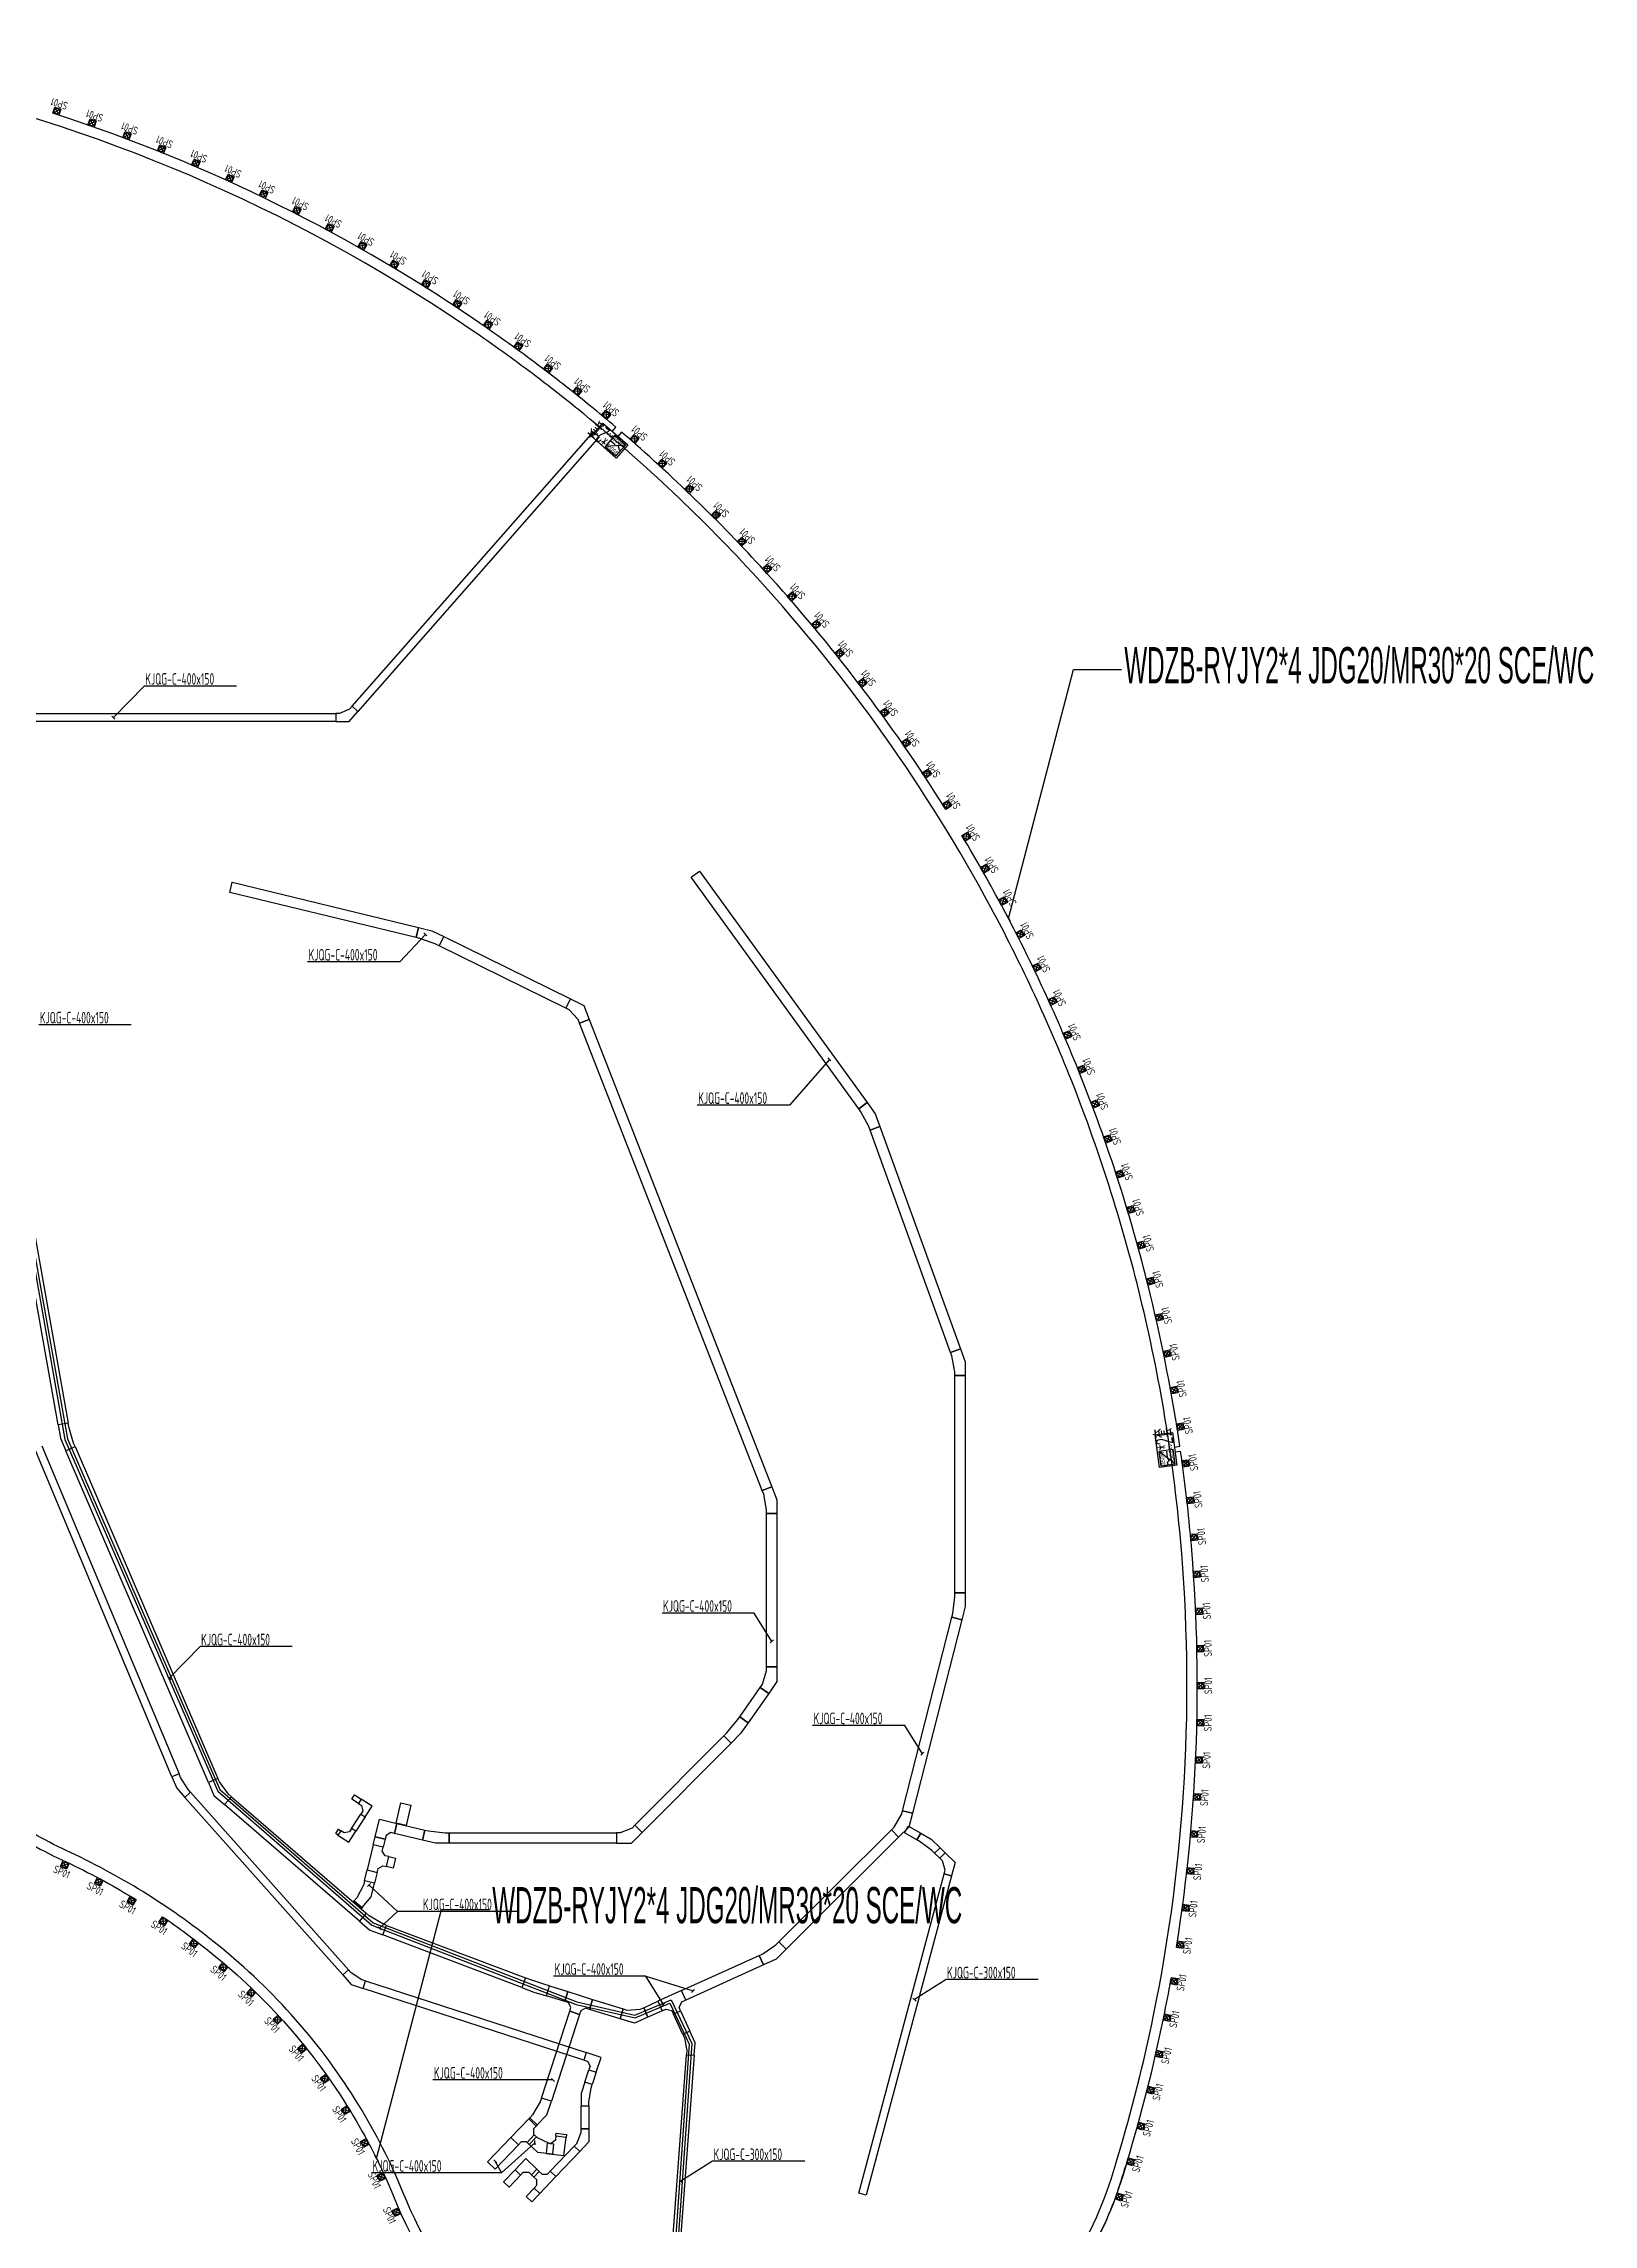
# Model space of a CAD drawing. Header units: inches. Extents: x -1808494 to 666893, y -46959 to 97113.
# Drawn here: x -1452910 to -1392878, y 3627 to 88095 of the extents above; entities that cross this region are included whole.
import ezdxf
from ezdxf import colors
from ezdxf.entities.mleader import LeaderData, LeaderLine
from ezdxf.enums import TextEntityAlignment as Align
from ezdxf.math import Vec2, Vec3

# ---------------------------------------------------------------- set-up
doc = ezdxf.new("R2010")
doc.units = ezdxf.units.IN
doc.header["$MEASUREMENT"] = 0
doc.linetypes.add('CONTINOUS', pattern=[0])
doc.layers.get('0').update_dxf_attribs({"color": 253})
for name, color, linetype in [('0-LIGHT-TXT', 90, 'Continuous'), ('0-SP01', 1, 'Continuous'), ('0-开关电源', 3, 'Continuous'), ('LT-220V', 5, 'Continuous'), ('LT-24V', 4, 'Continuous'), ('电-0.4kV-常规桥架', 6, 'CONTINOUS'), ('电-电力-消防线槽', 55, 'Continuous'), ('电-电力-线槽标注', 225, 'Continuous')]:
    doc.layers.add(name, color=color, linetype=linetype)
doc.styles.add('-宋体', font='xd-hzs.shx', dxfattribs={"width": 0.8, "bigfont": 'xd-hztxt.shx'})
doc.styles.add('GBZITI', font='gbenor.shx', dxfattribs={"height": 350, "bigfont": 'gbcbig.shx'})
doc.styles.add('SMDEI', font='smsim.shx', dxfattribs={"width": 0.75, "bigfont": 'smfs.shx'})
doc.styles.get("Standard").update_dxf_attribs({"font": 'arial.ttf'})

# ---------------------------------------------------------------- blocks, each defined once
blk = doc.blocks.new('SP01')
at = {"layer": '0-SP01'}
for p, q in [((-75, -75), (75, 75)), ((75, -75), (-75, 75))]:
    blk.add_line(p, q, dxfattribs=at)
blk.add_lwpolyline([(-126, -126), (-126, 126), (126, 126), (126, -126)], close=True, dxfattribs=at)
blk.add_circle((0, 0), 106, dxfattribs=at)
at = {"layer": '0-SP01', "style": 'GBZITI', "width": 0.8}
blk.add_text('SP01', height=300, dxfattribs=at).set_placement((0, -450, 0), align=Align.CENTER)
blk = doc.blocks.new('LEDDR01')
at = {"layer": '0-开关电源'}
for p, q in [((-224, 0), (224, 448)), ((19, 205), (198, 205))]:
    blk.add_line(p, q, dxfattribs=at)
blk.add_lwpolyline([(-224, 0), (224, 0), (224, 448), (-224, 448)], close=True, dxfattribs=at)
for centre, start, end in [((-171, 187), 19.47122, 160.52878), ((-81, 219), 199.47122, 340.52878)]:
    blk.add_arc(centre, 47.5, start, end, dxfattribs=at)
at = {"color": 3}
for s, p in [('350W', (-219, 302)), ('DC24V', (-122, 21))]:
    blk.add_text(s, height=120, dxfattribs=at).set_placement(p)
blk = doc.blocks.new('_Oblique')
at = {"color": 0, "linetype": 'ByBlock', "lineweight": -2}
blk.add_line((-0.5, -0.5), (0.5, 0.5), dxfattribs=at)
blk = doc.blocks.new('A$C545a909c')
at = {"layer": '电-0.4kV-常规桥架', "color": 8}
for p, q in [((31259, 37934), (40607, 48564)), ((40832, 48366), (31484, 37735)), ((40607, 48564), (40832, 48366)), ((18426, 37647), (30624, 37647)), ((30624, 37347), (18426, 37347)), ((30624, 37647), (30624, 37347)), ((30774, 37647), (30624, 37647)), ((30624, 37647), (30624, 37347)), ((30624, 37347), (31141, 37347)), ((31160, 37821), (30774, 37647)), ((31141, 37347), (31484, 37735)), ((31259, 37934), (31160, 37821)), ((31484, 37735), (31259, 37934)), ((31484, 37735), (31259, 37934)), ((44388, 31313), (44712, 31547)), ((50884, 22345), (44388, 31313)), ((44712, 31547), (51208, 22580)), ((26525, 30725), (26620, 31114)), ((33743, 28975), (26525, 30725)), ((26620, 31114), (33837, 29364)), ((33837, 29364), (33743, 28975)), ((33743, 28975), (33837, 29364)), ((33889, 28940), (33743, 28975)), ((33837, 29364), (34344, 29241)), ((34502, 28718), (33889, 28940)), ((34344, 29241), (34813, 29010)), ((34636, 28651), (34813, 29010)), ((34813, 29010), (34636, 28651)), ((34813, 29010), (39715, 26599)), ((34636, 28651), (34502, 28718)), ((39538, 26240), (34636, 28651)), ((39715, 26599), (39538, 26240)), ((39538, 26240), (39715, 26599)), ((39673, 26173), (39538, 26240)), ((39715, 26599), (40233, 26344)), ((40233, 26344), (40443, 25806)), ((40016, 25800), (39673, 26173)), ((40071, 25660), (40016, 25800)), ((40071, 25660), (40443, 25806)), ((40443, 25806), (40071, 25660)), ((47150, 7555), (40071, 25660)), ((40443, 25806), (47522, 7701)), ((51208, 22580), (50884, 22345)), ((50884, 22345), (51208, 22580)), ((50972, 22224), (50884, 22345)), ((51270, 21660), (50972, 22224)), ((51208, 22580), (51518, 22152)), ((51518, 22152), (51698, 21656)), ((19868, 10096), (17816, 21683)), ((18210, 21753), (20262, 10166)), ((51322, 21519), (51270, 21660)), ((51322, 21519), (51698, 21656)), ((51698, 21656), (51322, 21519)), ((54445, 12909), (51322, 21519)), ((51698, 21656), (54821, 13045)), ((54821, 13045), (54445, 12909)), ((54445, 12909), (54821, 13045)), ((54496, 12768), (54445, 12909)), ((54603, 12157), (54496, 12768)), ((54821, 13045), (55003, 12542)), ((54603, 12007), (54603, 12157)), ((54603, 12007), (55003, 12007)), ((54603, 3588), (54603, 12007)), ((55003, 12007), (54603, 12007)), ((55003, 12542), (55003, 12007)), ((55003, 12007), (55003, 3588)), ((20262, 10166), (19868, 10096)), ((20262, 10166), (19868, 10096)), ((20288, 10018), (20262, 10166)), ((19868, 10096), (19959, 9581)), ((19959, 9581), (20166, 9100)), ((20474, 9396), (20288, 10018)), ((20534, 9258), (20474, 9396)), ((20166, 9100), (20534, 9258)), ((20166, 9100), (20534, 9258)), ((25694, -3750), (20166, 9100)), ((20534, 9258), (26061, -3592)), ((47522, 7701), (47150, 7555)), ((47150, 7555), (47522, 7701)), ((47522, 7701), (47718, 7200)), ((47204, 7415), (47150, 7555)), ((47318, 6812), (47204, 7415)), ((47318, 6662), (47318, 6812)), ((47718, 7200), (47718, 6662)), ((47318, 6662), (47718, 6662)), ((47318, 725), (47318, 6662)), ((47718, 6662), (47318, 6662)), ((47718, 6662), (47718, 725)), ((54523, 2798), (54603, 3438)), ((55003, 3588), (54603, 3588)), ((54603, 3438), (54603, 3588)), ((54603, 3588), (55003, 3588)), ((55003, 3588), (55003, 3062)), ((52574, -4845), (54486, 2652)), ((54873, 2554), (52961, -4943)), ((54486, 2652), (54523, 2798)), ((54486, 2652), (54873, 2554)), ((54873, 2554), (54486, 2652)), ((55003, 3062), (54873, 2554)), ((47068, -71), (47154, 52)), ((47154, 52), (47318, 575)), ((47718, 725), (47318, 725)), ((47318, 575), (47318, 725)), ((47318, 725), (47718, 725)), ((47718, 162), (47396, -300)), ((47718, 725), (47718, 162)), ((46276, -1207), (47068, -71)), ((47396, -300), (46604, -1435)), ((47068, -71), (47396, -300)), ((47396, -300), (47068, -71)), ((45765, -1838), (46190, -1330)), ((46190, -1330), (46276, -1207)), ((46604, -1435), (46276, -1207)), ((46276, -1207), (46604, -1435)), ((46604, -1435), (46308, -1860)), ((42208, -5410), (45659, -1944)), ((45943, -2227), (42491, -5693)), ((45659, -1944), (45765, -1838)), ((45659, -1944), (45943, -2227)), ((45943, -2227), (45659, -1944)), ((46308, -1860), (45943, -2227)), ((26061, -3592), (25694, -3750)), ((26061, -3592), (25694, -3750)), ((25694, -3750), (25909, -4251)), ((26120, -3729), (26061, -3592)), ((26471, -4207), (26120, -3729)), ((26584, -4305), (26471, -4207)), ((25909, -4251), (26323, -4608)), ((26323, -4608), (26584, -4305)), ((26323, -4608), (26584, -4305)), ((31542, -9118), (26323, -4608)), ((26584, -4305), (31804, -8816)), ((32962, -5326), (33152, -4535)), ((33152, -4535), (33541, -4629)), ((33541, -4629), (33351, -5420)), ((52255, -5483), (52537, -4990)), ((52537, -4990), (52574, -4845)), ((52961, -4943), (52574, -4845)), ((52574, -4845), (52961, -4943)), ((52961, -4943), (52824, -5481)), ((32076, -6168), (32152, -5852)), ((32152, -5852), (32315, -5171)), ((32152, -5852), (32541, -5945)), ((32541, -5945), (32152, -5852)), ((32315, -5171), (32996, -5335)), ((32576, -5800), (32541, -5945)), ((32756, -5689), (32576, -5800)), ((32902, -5724), (32756, -5689)), ((32902, -5724), (32996, -5335)), ((32996, -5335), (32902, -5724)), ((33984, -5983), (32902, -5724)), ((33351, -5420), (32962, -5326)), ((32996, -5335), (34078, -5594)), ((34078, -5594), (33984, -5983)), ((33984, -5983), (34078, -5594)), ((34078, -5594), (34224, -5630)), ((34224, -5630), (34867, -5706)), ((34867, -5706), (35017, -5706)), ((35017, -6106), (35017, -5706)), ((35017, -5706), (41496, -5706)), ((35017, -5706), (35017, -6106)), ((41496, -5706), (41496, -6106)), ((41646, -5706), (41496, -5706)), ((41496, -5706), (41496, -6106)), ((42102, -5517), (41646, -5706)), ((42079, -6106), (42491, -5693)), ((42208, -5410), (42102, -5517)), ((42491, -5693), (42208, -5410)), ((42491, -5693), (42208, -5410)), ((47785, -9930), (52149, -5589)), ((52431, -5873), (48067, -10214)), ((52149, -5589), (52255, -5483)), ((52149, -5589), (52431, -5873)), ((52431, -5873), (52149, -5589)), ((52824, -5481), (52431, -5873)), ((52658, -5702), (52807, -5442)), ((53140, -5978), (52658, -5702)), ((52807, -5442), (53289, -5718)), ((53289, -5718), (53140, -5978)), ((53140, -5978), (53289, -5718)), ((53289, -5718), (53696, -5951)), ((32076, -6168), (31842, -7140)), ((32465, -6261), (32076, -6168)), ((32465, -6261), (32076, -6168)), ((32430, -6407), (32465, -6261)), ((32541, -6588), (32430, -6407)), ((32541, -5945), (32465, -6261)), ((32686, -6623), (32541, -6588)), ((32593, -7012), (32686, -6623)), ((32593, -7012), (32686, -6623)), ((32686, -6623), (32943, -6685)), ((32943, -6685), (32850, -7073)), ((34493, -6106), (33984, -5983)), ((35017, -6106), (34493, -6106)), ((41496, -6106), (35017, -6106)), ((41496, -6106), (42079, -6106)), ((53270, -6053), (53140, -5978)), ((53716, -6388), (53270, -6053)), ((53696, -5951), (54033, -6277)), ((53824, -6492), (53716, -6388)), ((53824, -6492), (54033, -6277)), ((54033, -6277), (53824, -6492)), ((54024, -6686), (53824, -6492)), ((54233, -6471), (54024, -6686)), ((54024, -6686), (54233, -6471)), ((54132, -6791), (54024, -6686)), ((54033, -6277), (54233, -6471)), ((54233, -6471), (54619, -6846)), ((31743, -7555), (31708, -7700)), ((31743, -7555), (31842, -7140)), ((32132, -7648), (31743, -7555)), ((32132, -7648), (31743, -7555)), ((31842, -7140), (32231, -7233)), ((31842, -7140), (32231, -7233)), ((32231, -7233), (32132, -7648)), ((32231, -7233), (32266, -7088)), ((32266, -7088), (32447, -6977)), ((32447, -6977), (32593, -7012)), ((32850, -7073), (32593, -7012)), ((50888, -19653), (54190, -7288)), ((54480, -7365), (51178, -19730)), ((54229, -7143), (54132, -6791)), ((54190, -7288), (54229, -7143)), ((54190, -7288), (54480, -7365)), ((54480, -7365), (54190, -7288)), ((54619, -6846), (54480, -7365)), ((31302, -8382), (31342, -8335)), ((31605, -8643), (31302, -8382)), ((31440, -8222), (31342, -8335)), ((31342, -8335), (31645, -8597)), ((31342, -8335), (31645, -8597)), ((31708, -7700), (31440, -8222)), ((31645, -8597), (32004, -8181)), ((32004, -8181), (32132, -7648)), ((31804, -8816), (31542, -9118)), ((31804, -8816), (31542, -9118)), ((31542, -9118), (31947, -9468)), ((31645, -8597), (31605, -8643)), ((31917, -8914), (31804, -8816)), ((32450, -9231), (31917, -8914)), ((32447, -9659), (32590, -9285)), ((32448, -9659), (32589, -9285)), ((32590, -9285), (32450, -9231)), ((32589, -9285), (37970, -11316)), ((31947, -9468), (32447, -9659)), ((37828, -11690), (32448, -9659)), ((47170, -10386), (47678, -10036)), ((47678, -10036), (47785, -9930)), ((48067, -10214), (47785, -9930)), ((47785, -9930), (48067, -10214)), ((44016, -11813), (47033, -10448)), ((47198, -10813), (44181, -12177)), ((47033, -10448), (47170, -10386)), ((47198, -10813), (47033, -10448)), ((47033, -10448), (47198, -10813)), ((47686, -10592), (47198, -10813)), ((48067, -10214), (47686, -10592)), ((37970, -11316), (37828, -11690)), ((37970, -11316), (37828, -11690)), ((37828, -11690), (38302, -11869)), ((38110, -11369), (37970, -11316)), ((38760, -11590), (38110, -11369)), ((38903, -11634), (38760, -11590)), ((38787, -12016), (38903, -11634)), ((38787, -12016), (38903, -11634)), ((38903, -11634), (39618, -11852)), ((44016, -11813), (43105, -12225)), ((44181, -12177), (44016, -11813)), ((44181, -12177), (44016, -11813)), ((38302, -11869), (38787, -12016)), ((38597, -15977), (39690, -12611)), ((39501, -12234), (38787, -12016)), ((39498, -12233), (39621, -11853)), ((39640, -12280), (39498, -12233)), ((39618, -11852), (39501, -12234)), ((39621, -11853), (40572, -12162)), ((39737, -12469), (39640, -12280)), ((39690, -12611), (39737, -12469)), ((39690, -12611), (40071, -12735)), ((40071, -12735), (39690, -12611)), ((40117, -12592), (40071, -12735)), ((40306, -12496), (40117, -12592)), ((40449, -12542), (40306, -12496)), ((40572, -12162), (40449, -12542)), ((40452, -12543), (40569, -12161)), ((41646, -12907), (40452, -12543)), ((40569, -12161), (41763, -12525)), ((41763, -12525), (41646, -12907)), ((41646, -12907), (41763, -12525)), ((41763, -12525), (41906, -12568)), ((41906, -12568), (42419, -12535)), ((42419, -12535), (42556, -12474)), ((42556, -12474), (43105, -12225)), ((42556, -12474), (42721, -12838)), ((42721, -12838), (42556, -12474)), ((43270, -12590), (42721, -12838)), ((43105, -12225), (43270, -12590)), ((43105, -12225), (43270, -12590)), ((43270, -12590), (43407, -12528)), ((43407, -12528), (43651, -12582)), ((43651, -12582), (43713, -12719)), ((43713, -12719), (43986, -12595)), ((43713, -12719), (43986, -12595)), ((43924, -12458), (44044, -12239)), ((43986, -12595), (43924, -12458)), ((43986, -12595), (44344, -13387)), ((44044, -12239), (44181, -12177)), ((40071, -12735), (38977, -16101)), ((42196, -13075), (41646, -12907)), ((42721, -12838), (42196, -13075)), ((44071, -13511), (43713, -12719)), ((44344, -13387), (44071, -13511)), ((44344, -13387), (44071, -13511)), ((44071, -13511), (44133, -13648)), ((44546, -13832), (44344, -13387)), ((43533, -23432), (44210, -14297)), ((44509, -14319), (43832, -23454)), ((44133, -13648), (44221, -14147)), ((44221, -14147), (44210, -14297)), ((44210, -14297), (44509, -14319)), ((44210, -14297), (44509, -14319)), ((44509, -14319), (44546, -13832)), ((38597, -15977), (38550, -16120)), ((38977, -16101), (38597, -15977)), ((38977, -16101), (38597, -15977)), ((37410, -17505), (38101, -16782)), ((38101, -16782), (38142, -16738)), ((38390, -17058), (38101, -16782)), ((38101, -16782), (38390, -17058)), ((38246, -16629), (38142, -16738)), ((38142, -16738), (38432, -17014)), ((38142, -16738), (38432, -17014)), ((38550, -16120), (38246, -16629)), ((38432, -17014), (38808, -16620)), ((38808, -16620), (38977, -16101)), ((36510, -18447), (37410, -17505)), ((37410, -17505), (37699, -17781)), ((37699, -17781), (37410, -17505)), ((37803, -17673), (37699, -17781)), ((38015, -17668), (37803, -17673)), ((38123, -17771), (38015, -17668)), ((38042, -17694), (38316, -17402)), ((38455, -18082), (38042, -17694)), ((38400, -17482), (38123, -17771)), ((38390, -17058), (38286, -17166)), ((38286, -17166), (38291, -17378)), ((38291, -17378), (38400, -17482)), ((38316, -17402), (38425, -17505)), ((38432, -17014), (38390, -17058)), ((38425, -17505), (38914, -17731)), ((38817, -17720), (38772, -18118)), ((38966, -17737), (38817, -17720)), ((38914, -17731), (39063, -17748)), ((39132, -17605), (38966, -17737)), ((39149, -17456), (39132, -17605)), ((39149, -17456), (39163, -17335)), ((39547, -17501), (39149, -17456)), ((39547, -17501), (39149, -17456)), ((39163, -17335), (39560, -17380)), ((39467, -18197), (39547, -17501)), ((39560, -17380), (39547, -17501)), ((36799, -18723), (36510, -18447)), ((37699, -17781), (36799, -18723)), ((39018, -18146), (38455, -18082)), ((38772, -18118), (39467, -18197)), ((39063, -17748), (39018, -18146)), ((51178, -19730), (50888, -19653))]:
    blk.add_line(p, q, dxfattribs=at)
at = {"layer": '电-电力-消防线槽', "color": 8}
for p, q in [((24282, -3538), (18968, 9174)), ((19245, 9290), (24558, -3422)), ((24558, -3422), (24282, -3538)), ((24558, -3422), (24282, -3538)), ((24282, -3538), (24465, -3976)), ((24465, -3976), (24781, -4331)), ((24616, -3561), (24558, -3422)), ((24905, -4020), (24616, -3561)), ((24781, -4331), (25005, -4132)), ((24781, -4331), (25005, -4132)), ((25005, -4132), (24905, -4020)), ((25005, -4132), (31123, -11007)), ((30898, -11207), (24781, -4331)), ((31235, -5532), (31592, -4976)), ((31247, -4397), (31355, -4229)), ((31502, -4561), (31247, -4397)), ((31355, -4229), (31610, -4393)), ((31610, -4393), (31502, -4561)), ((31610, -4393), (31502, -4561)), ((31502, -4561), (31628, -4642)), ((31673, -4850), (31592, -4976)), ((31592, -4976), (31761, -5084)), ((31592, -4976), (31761, -5084)), ((32031, -4664), (31610, -4393)), ((31628, -4642), (31673, -4850)), ((31761, -5084), (32031, -4664)), ((30623, -5733), (30732, -5565)), ((30712, -5790), (30623, -5733)), ((30820, -5622), (30712, -5790)), ((30820, -5622), (30712, -5790)), ((30712, -5790), (31133, -6061)), ((30732, -5565), (30820, -5622)), ((30946, -5703), (30820, -5622)), ((31154, -5658), (30946, -5703)), ((31133, -6061), (31403, -5640)), ((31235, -5532), (31154, -5658)), ((31403, -5640), (31235, -5532)), ((31403, -5640), (31235, -5532)), ((31761, -5084), (31403, -5640)), ((31123, -11007), (30898, -11207)), ((31123, -11007), (30898, -11207)), ((30898, -11207), (31225, -11573)), ((31222, -11119), (31123, -11007)), ((31641, -11393), (31222, -11119)), ((31225, -11573), (31691, -11725)), ((31784, -11439), (31641, -11393)), ((31691, -11725), (31784, -11439)), ((31691, -11725), (31784, -11439)), ((40238, -14502), (31691, -11725)), ((31784, -11439), (40331, -14216)), ((40331, -14216), (40238, -14502)), ((40331, -14216), (40238, -14502)), ((40901, -14402), (40331, -14216)), ((40238, -14502), (40381, -14548)), ((40277, -15353), (40431, -14880)), ((40381, -14548), (40477, -14737)), ((40477, -14737), (40431, -14880)), ((40431, -14880), (40716, -14972)), ((40431, -14880), (40716, -14972)), ((40716, -14972), (40562, -15445)), ((40716, -14972), (40901, -14402)), ((40277, -15353), (40130, -15803)), ((40130, -15803), (40130, -16277)), ((40562, -15445), (40277, -15353)), ((40562, -15445), (40277, -15353)), ((40430, -16127), (40516, -15588)), ((40516, -15588), (40562, -15445)), ((40130, -16277), (40430, -16277)), ((40130, -17165), (40130, -16277)), ((40130, -16277), (40430, -16277)), ((40430, -16277), (40430, -16127)), ((40430, -16277), (40430, -17165)), ((39861, -17837), (39965, -17729)), ((39965, -17729), (40130, -17315)), ((40430, -17675), (40078, -18044)), ((40430, -17165), (40130, -17165)), ((40130, -17315), (40130, -17165)), ((40130, -17165), (40430, -17165)), ((40430, -17165), (40430, -17675)), ((37985, -18318), (37570, -18752)), ((38419, -18733), (37985, -18318)), ((38933, -18809), (39861, -17837)), ((40078, -18044), (39150, -19016)), ((40078, -18044), (39861, -17837)), ((39861, -17837), (40078, -18044)), ((37122, -19222), (37570, -18752)), ((37339, -19429), (37122, -19222)), ((37787, -18959), (37339, -19429)), ((37570, -18752), (37787, -18959)), ((37570, -18752), (37787, -18959)), ((37787, -18959), (37891, -18851)), ((37891, -18851), (38103, -18846)), ((38103, -18846), (38212, -18950)), ((38212, -18950), (38419, -18733)), ((38212, -18950), (38419, -18733)), ((38302, -19036), (38212, -18950)), ((38509, -18819), (38302, -19036)), ((38302, -19036), (38509, -18819)), ((38410, -19139), (38302, -19036)), ((38311, -19460), (38415, -19351)), ((38415, -19351), (38410, -19139)), ((38419, -18733), (38509, -18819)), ((38509, -18819), (38617, -18922)), ((39150, -19016), (38528, -19667)), ((38617, -18922), (38829, -18917)), ((38829, -18917), (38933, -18809)), ((39150, -19016), (38933, -18809)), ((38933, -18809), (39150, -19016)), ((38000, -19785), (38311, -19460)), ((38217, -19992), (38000, -19785)), ((38528, -19667), (38217, -19992)), ((38311, -19460), (38528, -19667)), ((38528, -19667), (38311, -19460))]:
    blk.add_line(p, q, dxfattribs=at)
at = {"layer": '电-电力-线槽标注'}
for p, q in [((22012, 37497), (23210, 38718)), ((26783, 38718), (23210, 38718)), ((21953, 37556), (22071, 37438)), ((34097, 29095), (33109, 28035)), ((34156, 29036), (34038, 29154)), ((33109, 28035), (29535, 28035)), ((22697, 25599), (19123, 25599)), ((49746, 24256), (48199, 22483)), ((49687, 24315), (49805, 24197)), ((48199, 22483), (44626, 22483)), ((46838, 2811), (43265, 2811)), ((47518, 1714), (46838, 2811)), ((47459, 1655), (47577, 1773)), ((24174, 290), (25371, 1511)), ((28944, 1511), (25371, 1511)), ((24115, 349), (24232, 231)), ((52668, -1541), (49095, -1541)), ((53348, -2638), (52668, -1541)), ((53289, -2697), (53407, -2579)), ((31968, -7658), (31851, -7776)), ((33023, -8744), (31910, -7717)), ((33023, -8744), (32325, -9398)), ((37672, -8744), (33023, -8744)), ((32384, -9457), (32266, -9339)), ((42641, -11250), (39067, -11250)), ((43320, -12347), (42641, -11250)), ((42641, -11250), (44468, -11828)), ((44409, -11887), (44527, -11769)), ((54266, -11388), (53044, -12162)), ((57840, -11388), (54266, -11388)), ((43262, -12406), (43379, -12288)), ((53103, -12220), (52985, -12103)), ((39036, -15272), (34387, -15272)), ((39095, -15331), (38977, -15213)), ((38344, -17703), (37046, -18876)), ((38352, -17782), (38336, -17616)), ((36863, -18488), (36745, -18370)), ((36804, -18429), (37046, -18876)), ((45220, -18424), (43997, -19198)), ((48793, -18424), (45220, -18424)), ((37046, -18876), (32016, -18876)), ((44056, -19257), (43939, -19139))]:
    blk.add_line(p, q, dxfattribs=at)
at = {"layer": '电-电力-线槽标注', "style": '-宋体', "width": 0.7}
for s, p in [('KJQG-C-400x150', (23248, 38766)), ('KJQG-C-400x150', (29573, 28083)), ('KJQG-C-400x150', (19162, 25647)), ('KJQG-C-400x150', (44664, 22531)), ('KJQG-C-400x150', (43303, 2859)), ('KJQG-C-400x150', (25409, 1559)), ('KJQG-C-400x150', (49133, -1494)), ('KJQG-C-400x150', (34002, -8697)), ('KJQG-C-400x150', (39106, -11203)), ('KJQG-C-300x150', (54304, -11340)), ('KJQG-C-400x150', (34425, -15225)), ('KJQG-C-400x150', (32054, -18829)), ('KJQG-C-300x150', (45258, -18377))]:
    blk.add_text(s, height=450, dxfattribs=at).set_placement(p)

msp = doc.modelspace()

# ---------------------------------------------------------------- linework, layer by layer
msp.add_lwpolyline([(-1433827, -2408, 0.05073), (-1431185, -3863, 0.127371), (-1423797, -4969, 0.050719), (-1420846, -4352, 0.050719), (-1418079, -3153, 0.07616), (-1414520, -378, 0.050719), (-1412683, 2013, 0.050637), (-1411366, 4720, 0.005107), (-1410990, 5899, 0.005107)], format="xyb")
at = {"layer": '0-LIGHT-TXT', "color": 7}
for points in [[(-1430727, 72044), (-1431689, 72889), (-1431245, 73393), (-1430284, 72549)], [(-1409680, 32942), (-1409848, 34211), (-1409182, 34299), (-1409014, 33030)]]:
    msp.add_lwpolyline(points, close=True, dxfattribs=at)
at = {"layer": 'LT-220V'}
for points in [[(-1424292, -4611, 0.00785), (-1423839, -4571, 0.050719), (-1420967, -3970, 0.050719), (-1418274, -2804, 0.07616), (-1414811, -104, 0.050719), (-1413023, 2223, 0.074103), (-1411316, 6200, 0.02373), (-1409913, 11737, 0.07306), (-1408876, 30196, 0.037198), (-1410420, 39519, 0.035764), (-1413192, 48173, 0.028057), (-1416215, 54633, 0.061788), (-1425276, 67404, 0.036352), (-1431986, 73750, 0.008544), (-1433692, 75096, 0.01122), (-1436001, 76774, 0.09566), (-1458068, 86500, 0.078005), (-1477746, 87854), (-1477519, 85433), (-1473199, 85614), (-1473135, 83411), (-1473918, 83228)], [(-1435010, -969, -0.019625), (-1435829, -178, -0.089484), (-1438989, 4873, 0.039383), (-1440699, 8240, 0.086379), (-1446136, 14428, 0.061539), (-1451865, 18028, -0.043352), (-1454408, 19471, -0.043623)]]:
    msp.add_lwpolyline(points, format="xyb", dxfattribs=at)
for points in [[(-1474009, 83269), (-1473842, 83641), (-1473878, 84877), (-1478048, 84375), (-1478061, 83617), (-1478056, 79227), (-1468911, 79197), (-1463832, 74635), (-1454431, 63702), (-1454325, 46691), (-1452084, 34030), (-1446164, 20406), (-1440196, 15215), (-1432285, 12149), (-1430000, 11623), (-1428651, 12195), (-1427904, 10612), (-1428602, 614), (-1428165, 352), (-1428342, -4981), (-1430134, -7502), (-1430825, -15414), (-1426724, -19519)], [(-1474101, 83310), (-1473943, 83661), (-1473975, 84765), (-1477949, 84287), (-1477961, 83616), (-1477957, 79327), (-1468872, 79297), (-1463761, 74706), (-1454331, 63739), (-1454225, 46700), (-1451988, 34059), (-1446082, 20466), (-1440144, 15302), (-1432256, 12244), (-1430009, 11728), (-1428601, 12325), (-1427803, 10631), (-1428498, 668), (-1427965, 349), (-1428182, -6195)]]:
    msp.add_lwpolyline(points, dxfattribs=at)
at = {"layer": 'LT-24V'}
for points in [[(-1430883, 73076), (-1430743, 73235, 0.005033), (-1431733, 74060, 0.008544), (-1433450, 75415, 0.01122), (-1435773, 77103, 0.073059), (-1452443, 85362, 0.073059)], [(-1418009, 58511, 0.045089), (-1424981, 67674, 0.030169), (-1430521, 73045), (-1430663, 72882)], [(-1409107, 33736), (-1408895, 33764, 0.023291), (-1410032, 39613, 0.035764), (-1412821, 48321, 0.028057), (-1415862, 54822, 0.011377), (-1417300, 57355, 0.011377)], [(-1461908, 33880), (-1462123, 33891, 0.03122), (-1462050, 31734, 0.040854), (-1461509, 28770, 0.04091), (-1460445, 25948, 0.040487), (-1458927, 23350, 0.040657), (-1456960, 21059, 0.043632), (-1454635, 19141, 0.043326), (-1452033, 17665, -0.029651), (-1449443, 16269, -0.032121)], [(-1409015, 14443, 0.061945), (-1408478, 30232, 0.013114), (-1408866, 33566), (-1409081, 33537)], [(-1448202, 15475, -0.020847), (-1446388, 14118, -0.086392), (-1441040, 8032, -0.039361), (-1439359, 4722, 0.089529), (-1436121, -451, 0.016329), (-1435426, -1132), (-1435260, -957)], [(-1424278, -4792), (-1424263, -5010, 0.00785), (-1423797, -4969, 0.050719), (-1420846, -4352, 0.050719), (-1418079, -3153, 0.07616), (-1414520, -378, 0.050719), (-1412683, 2013, 0.073976), (-1410931, 6090, 0.023697), (-1409521, 11657, 0.005766), (-1409242, 13106, 0.005766)]]:
    msp.add_lwpolyline(points, format="xyb", dxfattribs=at)

# ---------------------------------------------------------------- block references
msp.add_blockref('A$C545a909c', (-1472220, 24495))
at = {"layer": '0-SP01'}
for p, rotation in [((-1452398, 85480), 162.0423675531525), ((-1451034, 85020), 160.7567483555356), ((-1449682, 84529), 159.471129157919), ((-1448340, 84008), 158.1855099603022), ((-1447011, 83457), 156.8998907626853), ((-1445695, 82877), 155.6142715650687), ((-1444391, 82267), 154.3286523674522), ((-1443102, 81628), 153.0430331698353), ((-1441828, 80960), 151.7574139722187), ((-1440568, 80264), 150.4717947746022), ((-1439325, 79540), 149.1861755769853), ((-1438098, 78788), 147.9005563793685), ((-1436889, 78009), 146.6149371817516), ((-1435697, 77203), 145.3293179842025), ((-1434524, 76370), 144.0436987866219), ((-1433369, 75511), 142.7580795889489), ((-1432234, 74627), 141.4724603912331), ((-1431120, 73717), 140.1868411936026), ((-1430026, 72782), 138.9012219959909), ((-1428953, 71824), 137.6156027983788), ((-1427902, 70841), 136.3299836007665), ((-1426873, 69835), 135.0443644031536), ((-1425867, 68806), 133.758745205541), ((-1424885, 67755), 132.4731260078765), ((-1423926, 66682), 131.1875068102628), ((-1422992, 65588), 129.9018876126488), ((-1422082, 64473), 128.6162684150348), ((-1421198, 63338), 127.330649217421), ((-1420339, 62183), 126.0450300198073), ((-1419507, 61010), 124.7594108221933), ((-1418701, 59818), 123.4737916245792), ((-1417922, 58608), 122.1881724269652), ((-1417170, 57381), 120.9025532293514), ((-1416446, 56138), 119.6169340317374), ((-1415750, 54879), 118.3313148341177), ((-1415082, 53604), 117.045695636496), ((-1414444, 52315), 115.7600764388744), ((-1413834, 51011), 114.474457241253), ((-1413254, 49695), 113.1888380436313), ((-1412703, 48365), 111.9032188459498), ((-1412183, 47024), 110.6175996483698), ((-1411692, 45671), 109.3319804507898), ((-1411232, 44308), 108.0463612532101), ((-1410803, 42935), 106.7607420556303), ((-1410405, 41552), 105.4751228580504), ((-1410038, 40161), 104.1895036604703), ((-1409702, 38762), 102.9038844626695), ((-1409398, 37356), 101.61826526503), ((-1409125, 35943), 100.3326460673907), ((-1408884, 34524), 99.04702686975085), ((-1408675, 33101), 97.76140767211193), ((-1408498, 31673), 96.47578847447323), ((-1408353, 30241), 95.19016927884945), ((-1408240, 28807), 93.90455008123178), ((-1408159, 27370), 92.61893088361373), ((-1408111, 25932), 91.33331168599632), ((-1408095, 24493), 90.04769248837889), ((-1408111, 23055), 88.76207329076148), ((-1408159, 21617), 87.47645409314407), ((-1408240, 20180), 86.19083489552663), ((-1408353, 18746), 84.90521569790921), ((-1452085, 17551), 335.5790958018907), ((-1450775, 16893), 332.4764893002881), ((-1408498, 17314), 83.61959650029152), ((-1449503, 16166), 329.3738827986854), ((-1408675, 15886), 82.33397730267409), ((-1448272, 15371), 326.2712762970827), ((-1447086, 14510), 323.1686697954801), ((-1408884, 14463), 81.04835810505665), ((-1445946, 13589), 320.2191476314583), ((-1444862, 12604), 316.6472935943671), ((-1409125, 13044), 79.76273890743894), ((-1443842, 11554), 313.075439557276), ((-1409398, 11632), 78.54891059833245), ((-1442889, 10442), 309.5035855201849), ((-1409702, 10225), 77.19150251590457), ((-1442007, 9273), 305.9317314830939), ((-1410038, 8826), 75.83409443347635), ((-1441199, 8051), 302.3598774460029), ((-1410408, 7435), 74.47668635104962), ((-1440470, 6782), 298.7883362479113), ((-1410811, 6054), 73.119278268622), ((-1439821, 5469), 295.2156377351911), ((-1439238, 4101), 293.9715081864181), ((-1411244, 4691), 71.72302097843422)]:
    msp.add_blockref('SP01', p, dxfattribs=dict(at, rotation=rotation))
at = {"layer": '0-开关电源', "color": 3}
for p, xscale, yscale, zscale, rotation in [((-1430581, 72728), 1.25, 1.25, 1.25, 138.7169900269074), ((-1409120, 33360), 1.249999999999999, 1.249999999999999, 1.249999999999999, 97.53564850207982)]:
    msp.add_blockref('LEDDR01', p, dxfattribs=dict(at, xscale=xscale, yscale=yscale, zscale=zscale, rotation=rotation))

# ---------------------------------------------------------------- texts
at = {"layer": '0-LIGHT-TXT', "color": 7, "style": 'SMDEI', "width": 0.5}
for rotation, p in [(138.71699, (-1430792, 72996)), (97.53565, (-1409103, 33701))]:
    msp.add_text('*2套', height=700, rotation=rotation, dxfattribs=at).set_placement(p)
for p in [(-1411048, 63319), (-1435532, 15291)]:
    msp.add_text('WDZB-RYJY2*4 JDG20/MR30*20 SCE/WC', height=1400, dxfattribs=at).set_placement(p)

# ---------------------------------------------------------------- leaders
at = {"layer": '0-LIGHT-TXT', "color": 7}
ml = msp.add_multileader_mtext('Standard', dxfattribs=at)
ml.set_content('', color=7)
ml.set_leader_properties()
ml.set_arrow_properties(name='OBLIQUE')
ml.build(insert=Vec2(0, 0))
ml.multileader.update_dxf_attribs({"text_right_attachment_type": 6, "dogleg_length": 0.36, "arrow_head_size": 200})
ctx = ml.context
ctx.base_point, ctx.char_height, ctx.arrow_head_size, ctx.landing_gap_size, ctx.plane_origin = Vec3(-1411155, 63849), 0.18, 200, 0.09, Vec3(-1413864, 61860)
ctx.right_attachment = 6
notes = []
notes.append((ctx, [(0, (1, 1, 0), (-1413011, 63849), (1, 0), 1856, [(0, [(-1415538, 54212)], 0, [])])]))
ctx.mtext.insert, ctx.mtext.flow_direction = Vec3(-1411155, 63849), 5
ml = msp.add_multileader_mtext('Standard', dxfattribs=at)
ml.set_content('', color=7)
ml.set_leader_properties()
ml.set_arrow_properties(name='OBLIQUE')
ml.build(insert=Vec2(0, 0))
ml.multileader.update_dxf_attribs({"text_right_attachment_type": 6, "dogleg_length": 0.36, "arrow_head_size": 200})
ctx = ml.context
ctx.base_point, ctx.char_height, ctx.arrow_head_size, ctx.landing_gap_size, ctx.plane_origin = Vec3(-1435638, 15822), 0.18, 200, 0.09, Vec3(-1438347, 13833)
ctx.right_attachment = 6
notes.append((ctx, [(0, (1, 1, 0), (-1437495, 15822), (1, 0), 1856, [(0, [(-1440021, 6185)], 0, [])])]))
ctx.mtext.insert, ctx.mtext.flow_direction = Vec3(-1435638, 15822), 5
for ctx, leaders in notes:
    for number, flags, end, landing, length, lines in leaders:
        leader = LeaderData()
        leader.index, (leader.has_last_leader_line, leader.has_dogleg_vector, leader.attachment_direction) = number, flags
        leader.last_leader_point, leader.dogleg_vector, leader.dogleg_length = Vec3(end), Vec3(landing), length
        for number, points, colour, breaks in lines:
            line = LeaderLine()
            line.index, line.vertices, line.color, line.breaks = number, Vec3.list(points), colors.encode_raw_color(colour), breaks
            leader.lines.append(line)
        ctx.leaders.append(leader)

doc.saveas('drawing.dxf')
